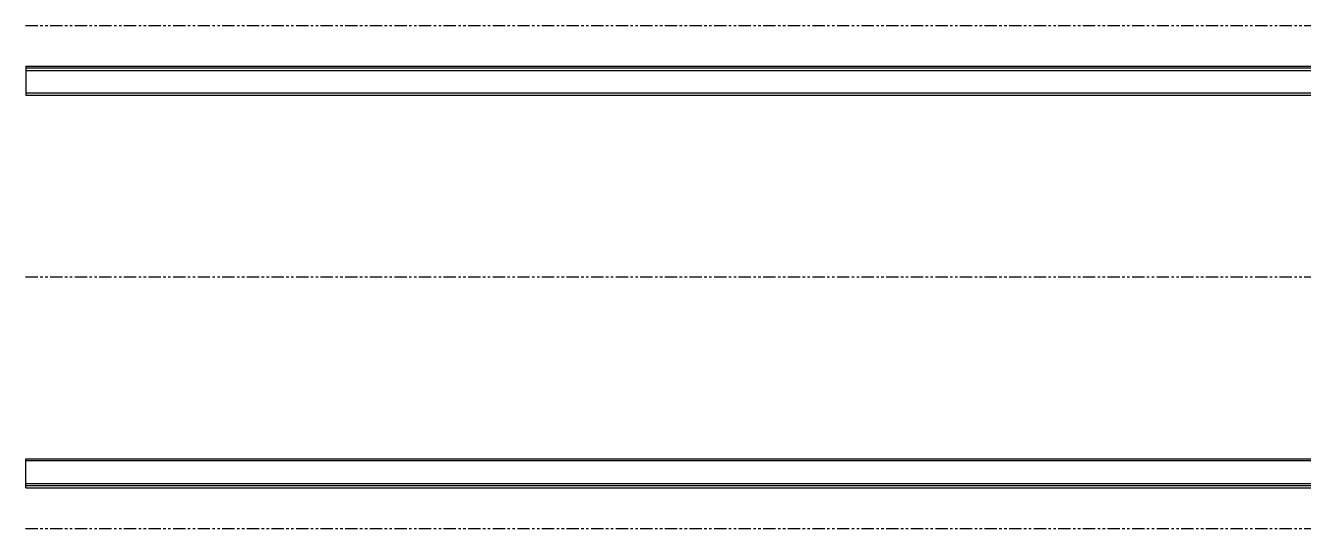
# Model space of a CAD drawing. Header units: millimetres. Extents: x 1215 to 9785, y -901 to 5802.
# Drawn here: x 4007 to 4667, y 2052 to 2312 of the extents above; entities that cross this region are included whole.
import ezdxf

# ---------------------------------------------------------------- set-up
doc = ezdxf.new("R2010")
doc.units = ezdxf.units.MM
doc.linetypes.add('PHANTOM', pattern=[12.7, 6.35, -1.27, 1.27, -1.27, 1.27, -1.27])
doc.layers.add('PK24E-HELPER', color=253, linetype='PHANTOM', true_color=0xa1a1a1)
doc.layers.add('PK24E-STRUCT-STEEL', color=254, linetype='Continuous')

# ---------------------------------------------------------------- blocks, each defined once
blk = doc.blocks.new('*U52')
at = {"layer": 'PK24E-HELPER'}
for p, q in [((-986.5, 130), (3395.03, 130)), ((-986.5, 0), (3395.03, 0)), ((-986.5, -130), (3395.03, -130))]:
    blk.add_line(p, q, dxfattribs=at)
at = {"layer": 'PK24E-STRUCT-STEEL'}
for p, q in [((-986.35, 109), (3395.18, 109)), ((-986.35, 109), (-986.35, 108)), ((3395.18, 108), (-986.35, 108)), ((-986.35, 108), (-986.35, 95)), ((-986.35, 106.8), (3395.18, 106.8)), ((-986.35, 95), (-986.35, 94)), ((3395.18, 95), (-986.35, 95)), ((-986.35, 94), (3395.18, 94)), ((-986.35, -94), (3395.18, -94)), ((-986.35, -95), (-986.35, -94)), ((3395.18, -95), (-986.35, -95)), ((-986.35, -108), (-986.35, -95)), ((-986.35, -106.8), (3395.18, -106.8)), ((-986.35, -109), (-986.35, -108)), ((3395.18, -108), (-986.35, -108)), ((-986.35, -109), (3395.18, -109))]:
    blk.add_line(p, q, dxfattribs=at)

msp = doc.modelspace()

# ---------------------------------------------------------------- block references
msp.add_blockref('*U52', (4993.05, 2182.12, 361.35))

doc.saveas('drawing.dxf')
